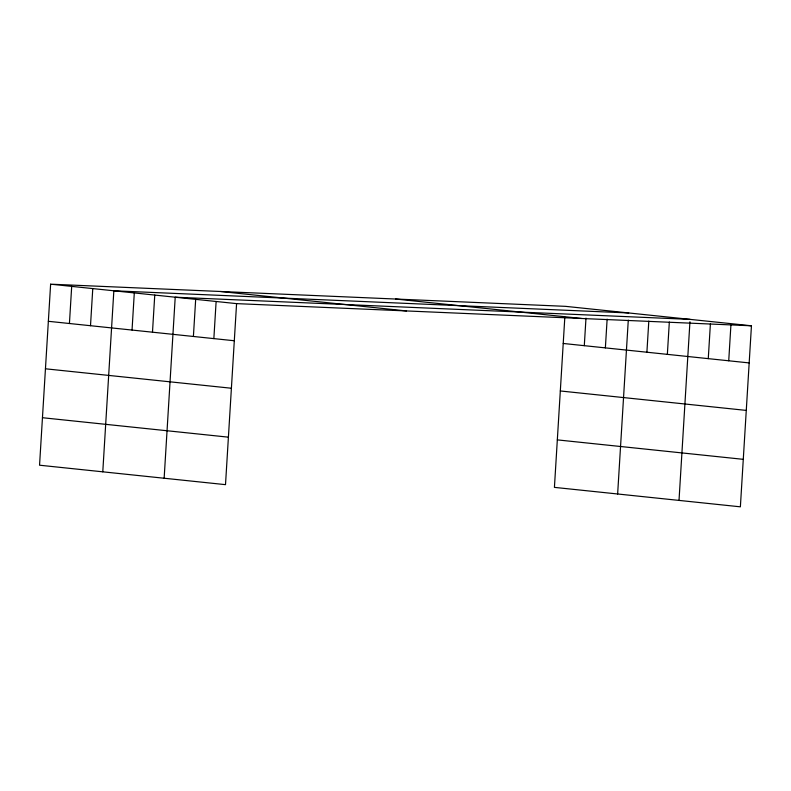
<?xml version="1.0" encoding="UTF-8"?>
<svg xmlns="http://www.w3.org/2000/svg" width="791" height="791" viewBox="0 0 791 791"><rect width="100%" height="100%" fill="white"/><g stroke="black" fill="none" stroke-linecap="round" stroke-linejoin="round"><path stroke-width="1.19" d="M50.624 284.177L39.55 465.207L225.504 484.656L236.578 303.625L50.624 284.177L565.496 306.344L751.45 325.793L740.376 506.823L554.422 487.375L564.833 317.122M69.43 323.509L71.694 286.382M90.5 325.714L92.774 288.586M102.781 471.822L113.845 290.791L628.716 312.959M132.038 330.055L134.302 292.927M152.485 332.2L154.759 295.073M164.142 478.239L175.216 297.208L690.088 319.376M193.399 336.472L195.674 299.354M213.857 338.617L216.121 301.49M584.292 345.677L585.983 318.13M605.372 347.882L607.132 319.139M617.642 493.989L628.281 320.147M646.9 352.222L648.808 321.087M667.357 354.358L669.334 322.026M679.014 500.406L689.94 321.769M708.271 358.639L710.397 323.915M728.729 360.785L730.924 324.854M236.578 303.625L751.45 325.793M395.589 299.028L581.543 318.476M220.531 291.493L406.485 310.942M563.222 343.472L749.176 362.921M48.35 321.304L234.314 340.753M560.315 390.962L746.279 410.41M45.443 368.794L231.407 388.243M557.329 439.885L743.283 459.334M42.457 417.717L228.411 437.166"/></g></svg>
